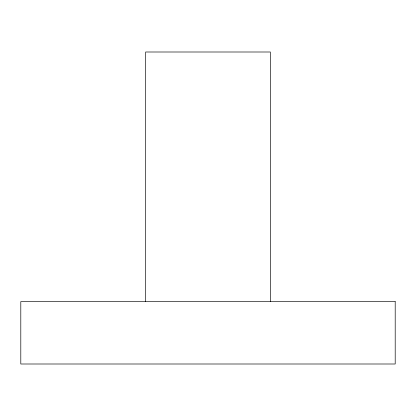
<?xml version="1.0" encoding="UTF-8"?>
<svg xmlns="http://www.w3.org/2000/svg" width="416" height="416" viewBox="0 0 416 416"><rect width="100%" height="100%" fill="white"/><g stroke="black" fill="none" stroke-linecap="round" stroke-linejoin="round"><path stroke-width="0.62" d="M270.338 301.6L270.338 52L145.662 52L145.662 301.6M395.2 301.6L20.8 301.6L20.8 364L395.2 364L395.2 301.6"/></g></svg>
